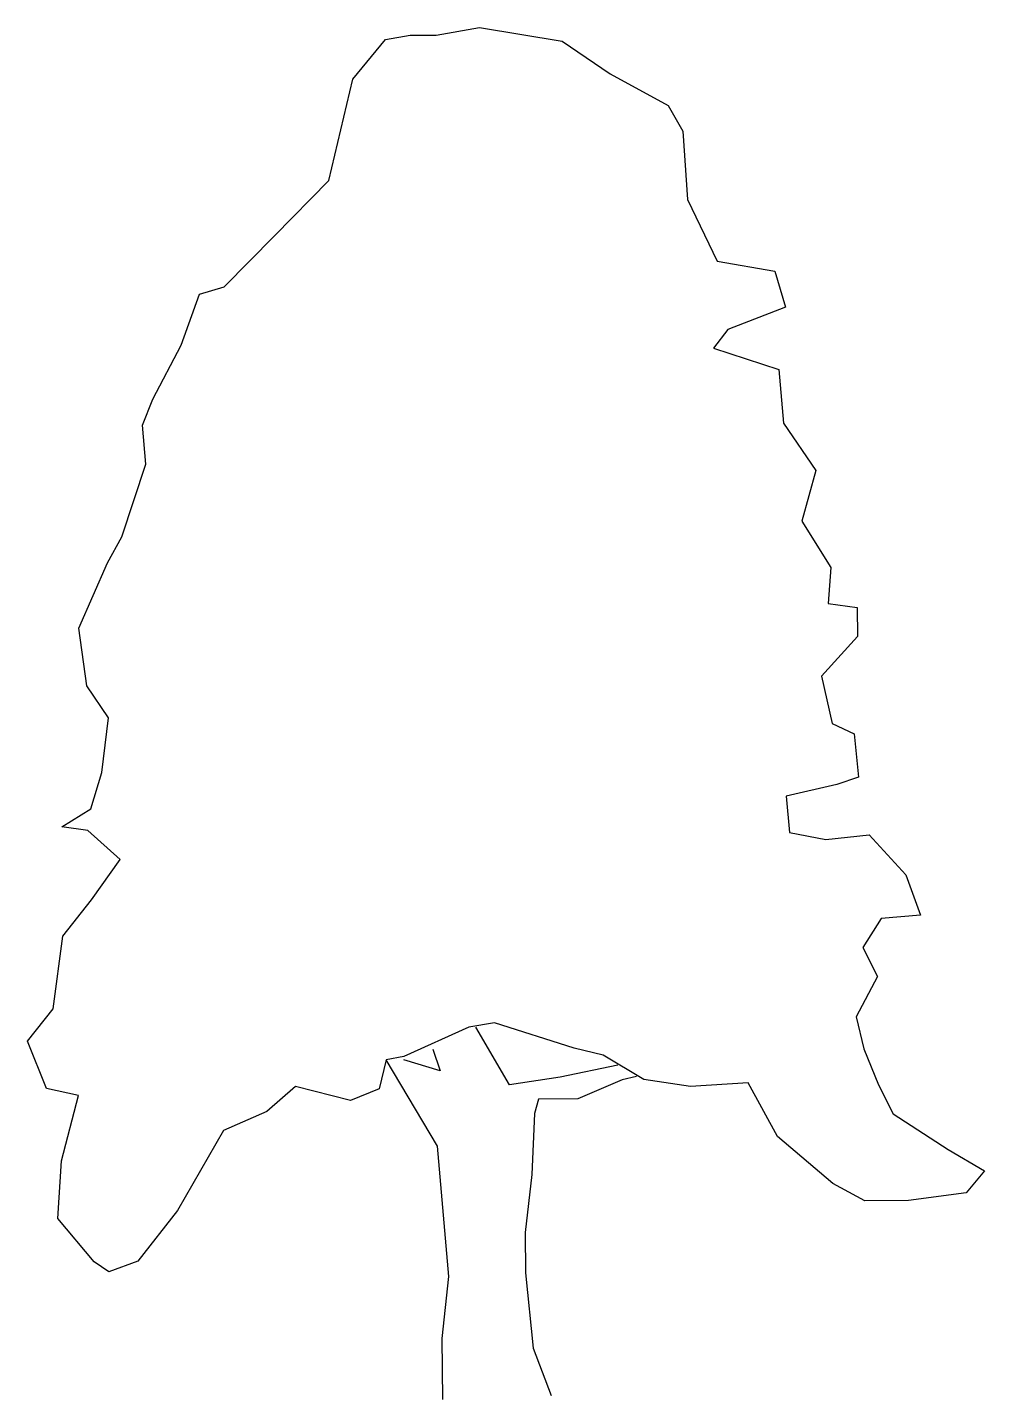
# Model space of a CAD drawing. Extents: x 456.8 to 482.8, y 213 to 250.2.
import ezdxf

# ---------------------------------------------------------------- set-up
doc = ezdxf.new("R2010")
doc.units = 0
doc.header["$LTSCALE"] = 12
doc.header["$MEASUREMENT"] = 0
doc.layers.get('0').update_dxf_attribs({"linetype": 'CONTINUOUS'})

# ---------------------------------------------------------------- blocks, each defined once
blk = doc.blocks.new('TREE17E')
for p, q in [((-0.00963, 0.18921), (-0.00374, 0.19024)), ((-0.00374, 0.19024), (0.0075, 0.18836)), ((-0.02096, 0.18323), (-0.01651, 0.1886)), ((-0.01651, 0.1886), (-0.01314, 0.18919)), ((-0.01314, 0.18919), (-0.00963, 0.18921)), ((0.0075, 0.18836), (0.014, 0.18392)), ((-0.02422, 0.16944), (-0.02096, 0.18323)), ((0.014, 0.18392), (0.02189, 0.17963)), ((0.02189, 0.17963), (0.02389, 0.17614)), ((0.02389, 0.17614), (0.02452, 0.16688)), ((-0.0316, 0.16194), (-0.02422, 0.16944)), ((0.02452, 0.16688), (0.02852, 0.15848)), ((-0.03843, 0.15501), (-0.0316, 0.16194)), ((0.02852, 0.15848), (0.03639, 0.15714)), ((0.03639, 0.15714), (0.03783, 0.15224)), ((-0.04179, 0.154), (-0.03843, 0.15501)), ((-0.04426, 0.1471), (-0.04179, 0.154)), ((0.03783, 0.15224), (0.02999, 0.14923)), ((0.02999, 0.14923), (0.02805, 0.14669)), ((-0.04813, 0.13977), (-0.04426, 0.1471)), ((0.02805, 0.14669), (0.03691, 0.14381)), ((0.03691, 0.14381), (0.03753, 0.13651)), ((-0.04951, 0.13625), (-0.04813, 0.13977)), ((-0.04905, 0.13092), (-0.04951, 0.13625)), ((0.03753, 0.13651), (0.04194, 0.13009)), ((-0.05234, 0.12107), (-0.04905, 0.13092)), ((0.04194, 0.13009), (0.04002, 0.12319)), ((0.04002, 0.12319), (0.044, 0.11691)), ((-0.05428, 0.11754), (-0.05234, 0.12107)), ((-0.05814, 0.10867), (-0.05428, 0.11754)), ((0.044, 0.11691), (0.04362, 0.11199)), ((0.04362, 0.11199), (0.04756, 0.11146)), ((0.04756, 0.11146), (0.04759, 0.10753)), ((-0.05709, 0.10081), (-0.05814, 0.10867)), ((0.04759, 0.10753), (0.04272, 0.10216)), ((-0.05411, 0.09648), (-0.05709, 0.10081)), ((0.04272, 0.10216), (0.04417, 0.09571)), ((-0.05504, 0.08904), (-0.05411, 0.09648)), ((0.04417, 0.09571), (0.04713, 0.09433)), ((0.04713, 0.09433), (0.04774, 0.08844)), ((-0.05654, 0.08411), (-0.05504, 0.08904)), ((0.04774, 0.08844), (0.0448, 0.08743)), ((0.0448, 0.08743), (0.03793, 0.08583)), ((0.03793, 0.08583), (0.03839, 0.08092)), ((-0.06046, 0.08169), (-0.05654, 0.08411)), ((-0.05694, 0.08116), (-0.06046, 0.08169)), ((-0.05256, 0.07726), (-0.05694, 0.08116)), ((0.03839, 0.08092), (0.04331, 0.07998)), ((0.04331, 0.07998), (0.0492, 0.08059)), ((0.0492, 0.08059), (0.05416, 0.07515)), ((-0.05645, 0.07176), (-0.05256, 0.07726)), ((0.05416, 0.07515), (0.05617, 0.06969)), ((-0.06034, 0.06681), (-0.05645, 0.07176)), ((0.05084, 0.06923), (0.04834, 0.06528)), ((0.05617, 0.06969), (0.05084, 0.06923)), ((-0.06167, 0.05697), (-0.06034, 0.06681)), ((0.04834, 0.06528), (0.05034, 0.06136)), ((0.05034, 0.06136), (0.04743, 0.05586)), ((-0.06514, 0.05259), (-0.06167, 0.05697)), ((-0.00521, 0.05447), (-0.01402, 0.05047)), ((-0.0017, 0.05506), (-0.00521, 0.05447)), ((0.00033, 0.04665), (-0.00422, 0.05448)), ((0.00914, 0.05163), (-0.0017, 0.05506)), ((0.04743, 0.05586), (0.04845, 0.05152)), ((-0.06256, 0.04616), (-0.06514, 0.05259)), ((-0.01402, 0.05047), (-0.0164, 0.05003)), ((-0.0101, 0.05148), (-0.00909, 0.04854)), ((0.01307, 0.05068), (0.00914, 0.05163)), ((0.01858, 0.04735), (0.01307, 0.05068)), ((0.04845, 0.05152), (0.05045, 0.04662)), ((-0.0164, 0.05003), (-0.01736, 0.04609)), ((-0.00943, 0.03829), (-0.0164, 0.05003)), ((-0.00909, 0.04854), (-0.01402, 0.05005)), ((0.01505, 0.04929), (0.0072, 0.04769)), ((0.0072, 0.04769), (0.00033, 0.04665)), ((0.01563, 0.04733), (0.00961, 0.04476)), ((0.01759, 0.04777), (0.01563, 0.04733)), ((0.0249, 0.04642), (0.01858, 0.04735)), ((0.03276, 0.0469), (0.0249, 0.04642)), ((0.03675, 0.03963), (0.03276, 0.0469)), ((0.05045, 0.04662), (0.05245, 0.0427)), ((-0.0582, 0.04521), (-0.06256, 0.04616)), ((-0.06052, 0.03634), (-0.0582, 0.04521)), ((-0.02873, 0.04642), (-0.03263, 0.04302)), ((-0.02127, 0.04451), (-0.02873, 0.04642)), ((-0.01736, 0.04609), (-0.02127, 0.04451)), ((0.00961, 0.04476), (0.00428, 0.04471)), ((-0.03263, 0.04302), (-0.03851, 0.04045)), ((0.00428, 0.04471), (0.00373, 0.04274)), ((0.00373, 0.04274), (0.00337, 0.03446)), ((0.05245, 0.0427), (0.05993, 0.03785)), ((-0.03851, 0.04045), (-0.04474, 0.02959)), ((0.04424, 0.03323), (0.03675, 0.03963)), ((-0.00789, 0.02061), (-0.00943, 0.03829)), ((0.05993, 0.03785), (0.06486, 0.03494)), ((-0.06102, 0.02848), (-0.06052, 0.03634)), ((0.00337, 0.03446), (0.00245, 0.02659)), ((0.06486, 0.03494), (0.06236, 0.03197)), ((0.04861, 0.03088), (0.04424, 0.03323)), ((0.06236, 0.03197), (0.05451, 0.03093)), ((0.05451, 0.03093), (0.04861, 0.03088)), ((-0.05606, 0.02262), (-0.06102, 0.02848)), ((-0.04474, 0.02959), (-0.05017, 0.02267)), ((0.00245, 0.02659), (0.0025, 0.02111)), ((-0.05408, 0.02123), (-0.05606, 0.02262)), ((-0.05017, 0.02267), (-0.05408, 0.02123)), ((-0.00881, 0.01218), (-0.00789, 0.02061)), ((0.0025, 0.02111), (0.00356, 0.01087)), ((-0.00874, 0.0039), (-0.00881, 0.01218)), ((0.00356, 0.01087), (0.006, 0.00443))]:
    blk.add_line(p, q)

msp = doc.modelspace()

# ---------------------------------------------------------------- block references
at = {"xscale": 200, "yscale": 200, "zscale": 200}
msp.add_blockref('TREE17E', (469.831, 212.187), dxfattribs=at)

doc.saveas('drawing.dxf')
